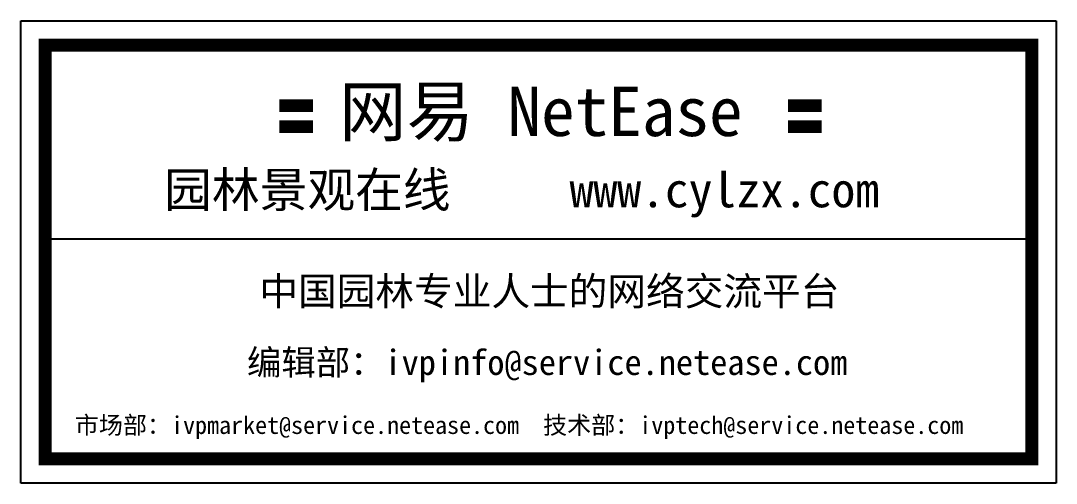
# Model space of a CAD drawing. Extents: x -2207 to 28703, y -11940 to 7083.
# Drawn here: x 10299.82 to 10304.87, y -1142.95 to -1140.7 of the extents above; entities that cross this region are included whole.
import ezdxf

# ---------------------------------------------------------------- set-up
doc = ezdxf.new("R2010")
doc.units = 0
doc.header["$MEASUREMENT"] = 0
doc.layers.get('0').update_dxf_attribs({"linetype": 'CONTINUOUS'})
doc.styles.add('163', font='SimSun.ttf', dxfattribs={"width": 0.99})

# ---------------------------------------------------------------- blocks, each defined once
blk = doc.blocks.new('网易-园林在线')
at = {"color": 7}
for p, q in [((895.5, 1301.4), (3418.5, 1301.4)), ((895.5, 174.5), (895.5, 1301.4)), ((3418.5, 1301.4), (3418.5, 174.5)), ((956.3, 769.9), (3357.5, 769.9)), ((3418.5, 174.5), (895.5, 174.5))]:
    blk.add_line(p, q, dxfattribs=at)
at = {"color": 7, "const_width": 31.6}
blk.add_lwpolyline([(955.3, 234.3), (955.3, 1241.6), (3358.7, 1241.6), (3358.7, 234.3), (955.3, 234.3)], dxfattribs=at)
at = {"color": 3, "style": '163'}
for s, height, p in [('网易 NetEase', 120.31, (1671.4, 1020.5)), ('〓', 75.2, (1515.2, 1029.9)), ('〓', 75.2, (2754.9, 1029.9)), ('园林景观在线     www.cylzx.com', 85.271, (1244.9, 846.9)), ('中国园林专业人士的网络交流平台', 69.07, (1476.9, 607.9)), ('编辑部：ivpinfo@service.netease.com', 61.395, (1446.8, 438.4)), ('市场部：ivpmarket@service.netease.com  技术部：ivptech@service.netease.com', 42.977, (1027.3, 294.7))]:
    blk.add_text(s, height=height, dxfattribs=at).set_placement(p)

msp = doc.modelspace()

# ---------------------------------------------------------------- block references
at = {"xscale": 0.002, "yscale": 0.002, "zscale": 0.002}
msp.add_blockref('网易-园林在线', (10298.0281, -1143.3018), dxfattribs=at)

doc.saveas('drawing.dxf')
